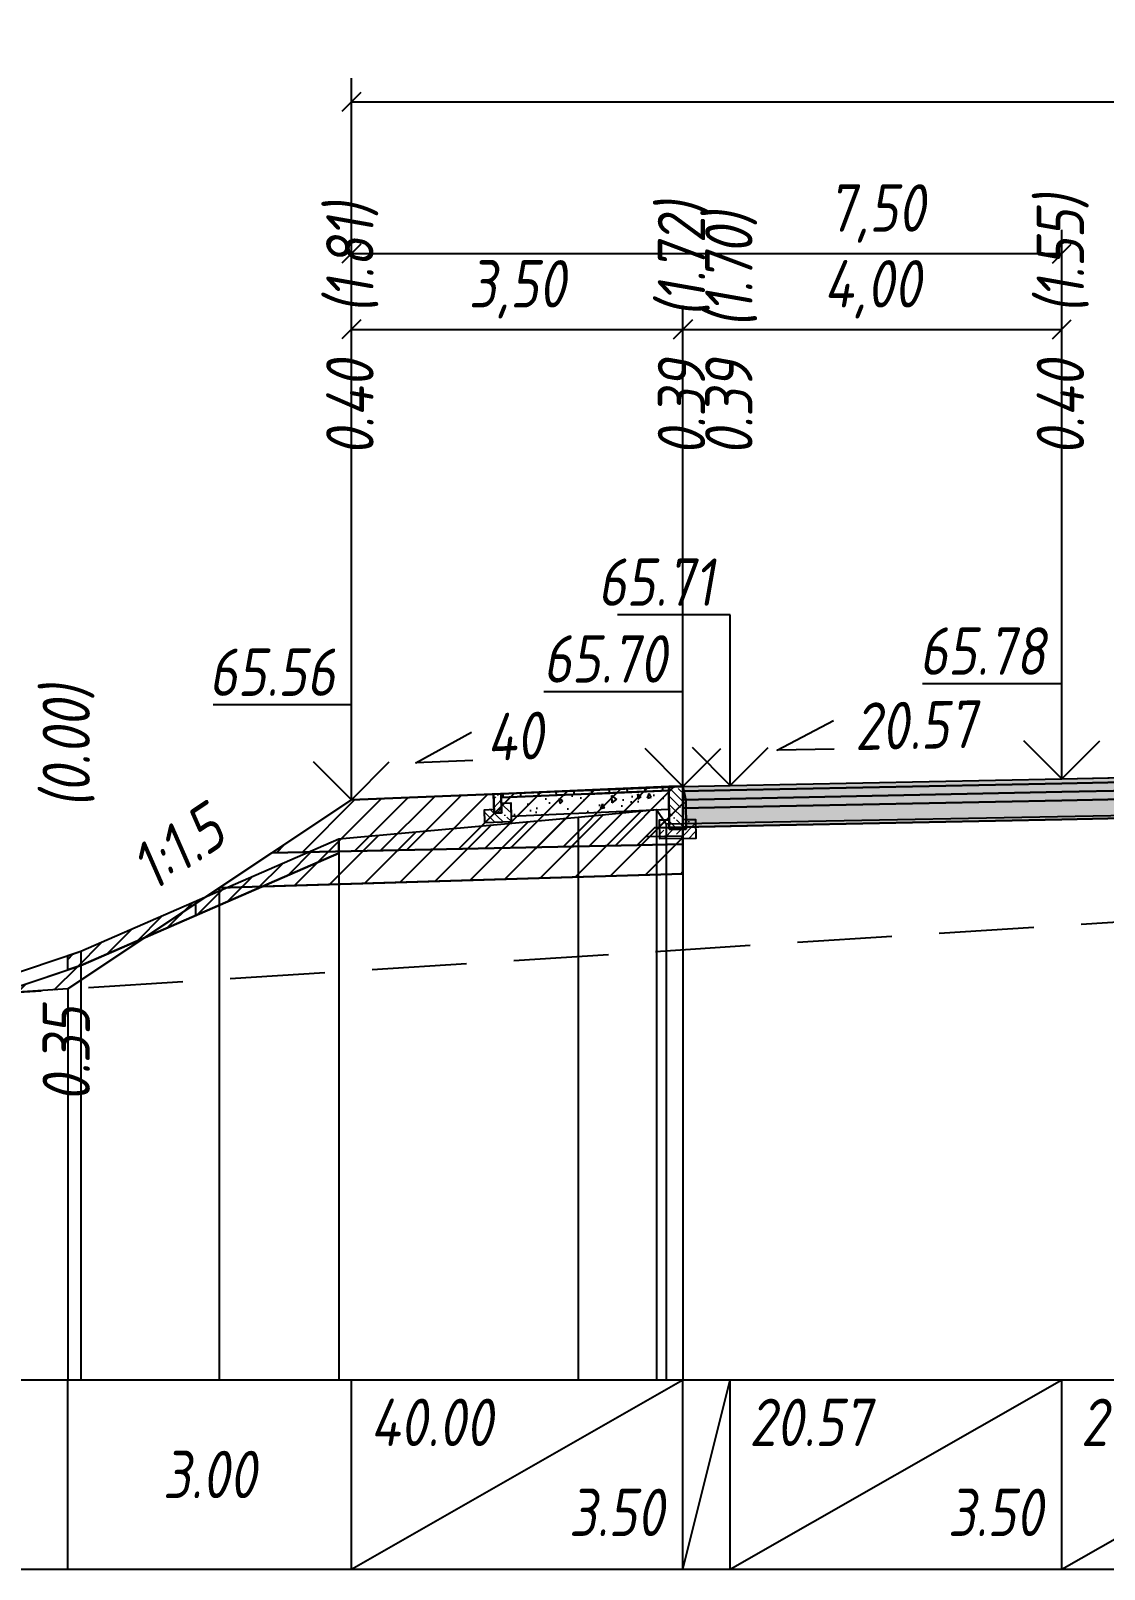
# Model space of a CAD drawing. Extents: x -717 to 1451, y -133302 to 233.
# Drawn here: x -319.5 to -262.8, y -125203.5 to -125122.3 of the extents above; entities that cross this region are included whole.
import ezdxf
from ezdxf.enums import TextEntityAlignment as Align

# ---------------------------------------------------------------- set-up
doc = ezdxf.new("R2010")
doc.units = 0
doc.linetypes.add('штриховая', pattern=[0.75, 0.5, -0.25])
for name, color, linetype in [('Интерполированный поперечник', 2, 'Continuous'), ('КОД_399', 252, 'Continuous'), ('Код_514', 1, 'Continuous'), ('Контур_0', 7, 'Continuous'), ('Контур_2521', 7, 'Continuous'), ('Контур_2564', 7, 'Continuous'), ('Контур_2660', 7, 'Continuous'), ('Контур_2665', 7, 'Continuous'), ('Контур_400', 7, 'Continuous'), ('Контур_508', 7, 'Continuous'), ('Контур_512', 7, 'Continuous'), ('Контур_513', 7, 'Continuous'), ('Контур_818', 7, 'Continuous'), ('Красный поперечник', 1, 'Continuous'), ('Объём_2501', 7, 'Continuous'), ('Объём_2564', 7, 'Continuous'), ('Объём_2650', 7, 'Continuous'), ('Объём_2660', 7, 'Continuous'), ('Объём_2661', 7, 'Continuous'), ('Объём_2665', 7, 'Continuous'), ('Объём_2666', 7, 'Continuous'), ('Объём_2667', 7, 'Continuous'), ('Объём_2668', 7, 'Continuous'), ('Объём_2669', 7, 'Continuous'), ('Объём_2675', 7, 'Continuous'), ('Откосы', 7, 'Continuous'), ('Отметки покрытия', 7, 'Continuous'), ('Рабочие отметки', 7, 'Continuous'), ('Рабочие отметки доп.', 7, 'Continuous'), ('Слои выравнивания', 7, 'Continuous'), ('Таблица', 7, 'Continuous'), ('Уклоны проезжей части', 7, 'Continuous'), ('Черный поперечник', 3, 'Continuous')]:
    doc.layers.add(name, color=color, linetype=linetype)
for name, color, linetype, true_color in [('Контур_2540', 2, 'Continuous', 0xffff00), ('Контур_2560', 2, 'Continuous', 0xffff00), ('Контур_2561', 7, 'Continuous', 0xff8040), ('Контур_2562', 3, 'Continuous', 0x00ff00), ('Контур_2563', 7, 'Continuous', 0xff8000), ('Контур_2570', 7, 'Continuous', 0x80ff00), ('Контур_2725', 7, 'Continuous', 0x323232), ('Контур_2736', 4, 'Continuous', 0x00ffff), ('Контур_2737', 4, 'Continuous', 0x00ffff), ('Контур_2738', 4, 'Continuous', 0x00ffff), ('Контур_2739', 4, 'Continuous', 0x00ffff), ('Контур_2741', 4, 'Continuous', 0x00ffff), ('Контур_2742', 4, 'Continuous', 0x00ffff), ('Контур_2743', 4, 'Continuous', 0x00ffff), ('Контур_2744', 7, 'Continuous', 0xa4ffff), ('Контур_2745', 7, 'Continuous', 0xa4ffff), ('Контур_2747', 4, 'Continuous', 0x00ffff), ('Контур_2748', 4, 'Continuous', 0x00ffff), ('Контур_2749', 4, 'Continuous', 0x00ffff), ('Контур_2750', 4, 'Continuous', 0x00ffff), ('Контур_2751', 4, 'Continuous', 0x00ffff), ('Контур_2752', 4, 'Continuous', 0x00ffff), ('Контур_2760', 7, 'Continuous', 0x323232), ('Контур_2761', 7, 'Continuous', 0x323232), ('Контур_2762', 7, 'Continuous', 0x323232), ('Контур_2763', 7, 'Continuous', 0x323232), ('Контур_402', 7, 'Continuous', 0xff6464), ('Контур_703', 4, 'Continuous', 0x00ffff), ('Контур_705', 4, 'Continuous', 0x00ffff), ('Контур_707', 4, 'Continuous', 0x00ffff), ('Контур_720', 131, 'Continuous', 0xaaffff), ('Объём_2520', 7, 'Continuous', 0x80ffff), ('Объём_2540', 2, 'Continuous', 0xffff00), ('Объём_2560', 2, 'Continuous', 0xffff00), ('Объём_2561', 7, 'Continuous', 0xff8040), ('Объём_2562', 3, 'Continuous', 0x00ff00), ('Объём_2563', 7, 'Continuous', 0xff8000), ('Объём_2570', 7, 'Continuous', 0x80ff00), ('Объём_2600', 7, 'Continuous', 0x808000), ('Объём_2746', 2, 'Continuous', 0xffff00)]:
    doc.layers.add(name, color=color, linetype=linetype, true_color=true_color)
doc.styles.get("Standard").update_dxf_attribs({"font": 'txt', "height": 2.5})
doc.styles.add('М', font='romand.shx', dxfattribs={"width": 0.8, "oblique": 10, "height": 2.5})
doc.dimstyles.new('ISO-25', dxfattribs={"dimtxt": 2.5, "dimasz": 2.5, "dimexe": 1.25, "dimexo": 0.625, "dimtad": 1, "dimtxsty": 'Standard', "dimcen": 2.5, "dimadec": 0, "dimazin": 0, "dimtfac": 1, "dimtmove": 0, "dimatfit": 3, "dimfxl": 1, "dimarcsym": 0})
pattern_1 = [(45, (-422.5457, 22.4927), (-0.898025612, 0.898025612), [])]

# ---------------------------------------------------------------- blocks, each defined once
blk = doc.blocks.new('_Oblique')
at = {"color": 0, "linetype": 'ByBlock', "lineweight": -2}
blk.add_line((-0.5, -0.5), (0.5, 0.5), dxfattribs=at)
blk = doc.blocks.new('*D2641')
at = {"color": 0, "lineweight": -2, "transparency": 16777216}
for p, q in [((-302.57, -125162.345), (-302.57, -125136.837)), ((-285.07, -125161.645), (-285.07, -125136.837)), ((-302.57, -125138.087), (-285.07, -125138.087))]:
    blk.add_line(p, q, dxfattribs=at)
at = {"layer": 'Defpoints', "color": 0, "transparency": 16777216}
for p in [(-285.07, -125138.087), (-285.07, -125162.27), (-302.57, -125162.97)]:
    blk.add_point(p, dxfattribs=at)
at = {"color": 0, "lineweight": -2, "transparency": 16777216, "rotation": 180}
blk.add_blockref('_Oblique', (-302.57, -125138.087), dxfattribs=at)
at = {"color": 0, "lineweight": -2, "transparency": 16777216}
blk.add_blockref('_Oblique', (-285.07, -125138.087), dxfattribs=at)
at = {"color": 0, "transparency": 16777216, "insert": (-293.82, -125135.974), "char_height": 2.5, "width": 9.58333, "attachment_point": 5, "style": 'М'}
blk.add_mtext('3,50', dxfattribs=at)
blk = doc.blocks.new('*D2643')
at = {"color": 0, "lineweight": -2, "transparency": 16777216}
for p, q in [((-285.07, -125161.645), (-285.07, -125136.837)), ((-265.07, -125161.233), (-265.07, -125136.837)), ((-285.07, -125138.087), (-265.07, -125138.087))]:
    blk.add_line(p, q, dxfattribs=at)
at = {"layer": 'Defpoints', "color": 0, "transparency": 16777216}
for p in [(-265.07, -125138.087), (-285.07, -125162.27), (-265.07, -125161.858)]:
    blk.add_point(p, dxfattribs=at)
at = {"color": 0, "lineweight": -2, "transparency": 16777216, "rotation": 180}
blk.add_blockref('_Oblique', (-285.07, -125138.087), dxfattribs=at)
at = {"color": 0, "lineweight": -2, "transparency": 16777216}
blk.add_blockref('_Oblique', (-265.07, -125138.087), dxfattribs=at)
at = {"color": 0, "transparency": 16777216, "insert": (-275.07, -125135.974), "char_height": 2.5, "width": 9.16667, "attachment_point": 5, "style": 'М'}
blk.add_mtext('4,00', dxfattribs=at)
blk = doc.blocks.new('*D2646')
at = {"color": 0, "lineweight": -2, "transparency": 16777216}
for p, q in [((-302.57, -125162.345), (-302.57, -125132.837)), ((-265.07, -125161.233), (-265.07, -125132.837)), ((-302.57, -125134.087), (-265.07, -125134.087))]:
    blk.add_line(p, q, dxfattribs=at)
at = {"layer": 'Defpoints', "color": 0, "transparency": 16777216}
for p in [(-265.07, -125134.087), (-265.07, -125161.858), (-302.57, -125162.97)]:
    blk.add_point(p, dxfattribs=at)
at = {"color": 0, "lineweight": -2, "transparency": 16777216, "rotation": 180}
blk.add_blockref('_Oblique', (-302.57, -125134.087), dxfattribs=at)
at = {"color": 0, "lineweight": -2, "transparency": 16777216}
blk.add_blockref('_Oblique', (-265.07, -125134.087), dxfattribs=at)
at = {"color": 0, "transparency": 16777216, "insert": (-274.849, -125131.974), "char_height": 2.5, "width": 9.58333, "attachment_point": 5, "style": 'М'}
blk.add_mtext('7,50', dxfattribs=at)
blk = doc.blocks.new('*D2647')
at = {"color": 0, "lineweight": -2, "transparency": 16777216}
for p, q in [((-302.57, -125162.345), (-302.57, -125124.837)), ((-162.714, -125161.547), (-162.714, -125124.837)), ((-302.57, -125126.087), (-162.714, -125126.087))]:
    blk.add_line(p, q, dxfattribs=at)
at = {"layer": 'Defpoints', "color": 0, "transparency": 16777216}
for p in [(-162.714, -125126.087), (-162.714, -125162.172), (-302.57, -125162.97)]:
    blk.add_point(p, dxfattribs=at)
at = {"color": 0, "lineweight": -2, "transparency": 16777216, "rotation": 180}
blk.add_blockref('_Oblique', (-302.57, -125126.087), dxfattribs=at)
at = {"color": 0, "lineweight": -2, "transparency": 16777216}
blk.add_blockref('_Oblique', (-162.714, -125126.087), dxfattribs=at)
at = {"color": 0, "transparency": 16777216, "insert": (-232.642, -125123.974), "char_height": 2.5, "width": 12.5, "attachment_point": 5, "style": 'М'}
blk.add_mtext('27,97', dxfattribs=at)
blk = doc.blocks.new('Тротуар1')
at = {"linetype": 'Continuous', "lineweight": 13}
h = blk.add_hatch(dxfattribs=at)
h.set_pattern_fill('ANSI35', scale=5, angle=90)
h.set_pattern_definition([(135, (-1541.6927, -4801.9416), (-0.88388348, -0.88388348), []), (135, (-1541.6927, -4801.0577), (-0.88388348, -0.88388348), [1.5625, -0.3125, 0, -0.3125])])
h.paths.add_polyline_path([(-16.72, -1.24), (-17.72, -1.24), (-17.72, -2.24), (-18.52, -2.24), (-18.52, -1.85), (-19.52, -1.89), (-19.52, -3.24), (-16.72, -3.24)])
h = blk.add_hatch(dxfattribs=at)
h.set_pattern_fill('ANSI35', scale=5)
h.set_pattern_definition([(45, (-1541.6927, -4800.4416), (-0.88388348, 0.88388348), []), (45, (-1540.8088, -4800.4416), (-0.88388348, 0.88388348), [1.5625, -0.3125, 0, -0.3125])])
h.paths.add_polyline_path([(-17.72, -0.24), (-18.52, -0.24), (-18.52, -2.24), (-17.72, -2.24)])
at = {"linetype": 'Continuous'}
h = blk.add_hatch(dxfattribs=at)
h.set_pattern_fill('ANSI31', color=256, scale=15, angle=45, style=0)
h.set_pattern_definition([(90, (-1932.1888, -4954.235), (-1.875, 3e-16), [])])
h.paths.add_polyline_path([(0, 0), (-17.72, -0.24), (-17.71, -0.63), (-11.04, -0.58), (0, -0.4)])
at = {"layer": 'КОД_399'}
h = blk.add_hatch(dxfattribs=at)
h.set_pattern_fill('AR-CONC', scale=0.7, angle=45, style=0)
h.set_pattern_definition([(95, (-1932.189, -4954.235), (3.860864, 3.2396496), [0.525, -5.775]), (40, (-1932.189, -4954.235), (-4.409945, 3.036377), [0.42, -4.62]), (145.45144, (-1931.867, -4953.965), (-0.549081, 6.2760265), [0.4461813, -4.907995]), (91.1842, (-1933.179, -4953.245), (6.101854, 4.4632964), [0.7875, -8.6625]), (141.63564, (-1932.67, -4952.873), (-0.1953, 9.447982), [0.669272, -7.361996]), (36.18416, (-1933.179, -4953.245), (-0.1953, 9.447982), [0.63, -6.93]), (66, (-1932.4363, -4952.9975), (4.947401, 0.9616773), [0.525, -5.775]), (11, (-1932.4363, -4952.9975), (-2.38496, 4.793659), [0.42, -4.62]), (116.45144, (-1932.024, -4952.9174), (2.562441, 5.7553363), [0.4461813, -4.907995]), (82.5, (-1932.1888, -4954.235), (-1.5875523, 1.7079287), [0, -4.564, 0, -4.69, 0, -4.6375]), (52.5, (-1932.1888, -4954.235), (-0.6501106, 3.2543661), [0, -2.674, 0, -4.459, 0, -1.7675]), (12.5, (-1933.2926, -4955.3388), (2.7539272, 2.5306453), [0, -1.75, 0, -5.46, 0, -7.245]), (2.5, (-1933.7876, -4955.8337), (2.3911299, 3.3821186), [0, -2.275, 0, -3.626, 0, -5.145])])
h.paths.add_polyline_path([(0, -0.4), (-17.71, -0.63), (-17.72, -1.24), (-16.71, -1.24), (-16.72, -2.62), (-0.07, -2.41)])
at = {"linetype": 'Continuous'}
blk.add_lwpolyline([(-17.72, -1.24), (-16.72, -1.24), (-16.72, -3.24), (-19.52, -3.24), (-19.52, -1.89), (-18.52, -1.85)], dxfattribs=at)
at = {"color": 7, "lineweight": 30}
for points in [[(-18.52, -0.24), (-18.52, -2.24), (-17.72, -2.24), (-17.72, -0.24), (-18.52, -0.24)], [(-8.6, -0.53), (0, -0.4)]]:
    blk.add_lwpolyline(points, dxfattribs=at)
for points in [[(0, 0), (-17.72, -0.24), (-17.72, -0.63), (0, -0.4)], [(0, -0.4), (-17.71, -0.63), (-17.72, -1.24), (-16.71, -1.24), (-16.72, -2.62), (-0.07, -2.39)]]:
    blk.add_lwpolyline(points, close=True)
blk = doc.blocks.new('БР100.30.18')
at = {"linetype": 'Continuous', "lineweight": 13}
h = blk.add_hatch(dxfattribs=at)
h.set_pattern_fill('ANSI35', scale=5)
h.set_pattern_definition([(45, (-1504.996, -4799.2297), (-0.88388348, 0.88388348), []), (45, (-1504.1121, -4799.2297), (-0.88388348, 0.88388348), [1.5625, -0.3125, 0, -0.3125])])
h.paths.add_polyline_path([(0.3, 3.47), (1.8, 3.47), (1.8, -1.03), (0, -1.03), (0, 1.97)])
h = blk.add_hatch(dxfattribs=at)
h.set_pattern_fill('ANSI35', scale=5, angle=90)
h.set_pattern_definition([(135, (-1504.996, -4800.7297), (-0.88388348, -0.88388348), []), (135, (-1504.996, -4799.8458), (-0.88388348, -0.88388348), [1.5625, -0.3125, 0, -0.3125])])
h.paths.add_polyline_path([(-1, -0.03), (0, -0.03), (0, -1.03), (1.8, -1.03), (1.8, -0.03), (2.8, -0.03), (2.8, -2.03), (-1, -2.03)])
at = {"color": 7, "lineweight": 30}
blk.add_lwpolyline([(1.8, -1.03), (0, -1.03), (0, 1.97), (0.3, 3.47), (1.8, 3.47)], close=True, dxfattribs=at)
at = {"linetype": 'Continuous'}
blk.add_lwpolyline([(0, -0.03), (-1, -0.03), (-1, -2.03), (2.8, -2.03), (2.8, -0.03), (1.8, -0.03)], dxfattribs=at)

msp = doc.modelspace()

# ---------------------------------------------------------------- hatches: boundary and pattern name
at = {"transparency": 33554681}
h = msp.add_hatch(dxfattribs=at)
h.set_pattern_fill('ANGLE', color=256)
h.set_pattern_definition([(0, (-422.546, 22.493), (0, 6.985), [5.08, -1.905]), (90, (-422.546, 22.493), (-6.985, 4e-16), [5.08, -1.905])])
h.paths.add_polyline_path([(-313.492, -125170.189), (-309.543, -125167.556), (-307.289, -125167.488)])
at = {"layer": 'Объём_2563'}
h = msp.add_hatch(dxfattribs=at)
h.set_pattern_fill('ANSI31', color=256, scale=0.3)
h.set_pattern_definition([(45, (-422.5457, 22.4927), (-0.673519209, 0.673519209), [])])
h.paths.add_polyline_path([(-302.57, -125162.907), (-285.07, -125162.207), (-285.07, -125164.357), (-286.57, -125164.388), (-287.488, -125165.307), (-306.764, -125165.704)])
at = {"layer": 'Объём_2570'}
h = msp.add_hatch(dxfattribs=at)
h.set_pattern_fill('ANSI31', color=256, scale=0.2)
h.set_pattern_definition([(45, (-422.5457, 22.49266), (-0.449012806, 0.449012806), [])])
h.paths.add_polyline_path([(-316.858, -125171.655), (-317.546, -125171.885), (-317.546, -125171.135), (-316.858, -125170.905), (-303.232, -125164.972), (-303.232, -125165.722)])
at = {"layer": 'Объём_2600'}
h = msp.add_hatch(dxfattribs=at)
h.set_pattern_fill('ANSI31', color=6, scale=0.4)
h.set_pattern_definition(pattern_1)
h.paths.add_polyline_path([(-285.96, -125164.173), (-285.07, -125164.156), (-285.07, -125166.822), (-307.289, -125167.488), (-303.232, -125165.722), (-303.232, -125164.972), (-290.601, -125163.821), (-286.46, -125163.423)])
h = msp.add_hatch(dxfattribs=at)
h.set_pattern_fill('ANSI31', color=6, scale=0.4)
h.set_pattern_definition(pattern_1)
h.paths.add_polyline_path([(-317.546, -125172.891), (-321.264, -125173.129), (-316.858, -125171.655), (-313.492, -125170.189)])
at = {"layer": 'Слои выравнивания'}
for color, points in [(2, [(-285.07, -125162.207), (-282.57, -125162.156), (-265.07, -125161.796), (-257.79, -125161.646), (-250.225, -125161.49), (-247.57, -125161.436), (-239.964, -125161.285), (-226.82, -125161.024), (-226.82, -125161.274), (-239.964, -125161.535), (-247.57, -125161.686), (-250.225, -125161.74), (-257.79, -125161.896), (-265.07, -125162.046), (-282.57, -125162.406), (-285.07, -125162.457)]), (3, [(-285.07, -125162.457), (-282.57, -125162.406), (-265.07, -125162.046), (-257.79, -125161.896), (-250.225, -125161.74), (-247.57, -125161.686), (-239.964, -125161.535), (-226.82, -125161.274), (-226.82, -125161.724), (-239.964, -125161.985), (-247.57, -125162.136), (-250.225, -125162.19), (-257.79, -125162.346), (-265.07, -125162.496), (-282.57, -125162.856), (-285.07, -125162.907)]), (4, [(-285.07, -125162.907), (-282.57, -125162.856), (-265.07, -125162.496), (-257.79, -125162.346), (-250.225, -125162.19), (-247.57, -125162.136), (-239.964, -125161.985), (-226.82, -125161.724), (-226.82, -125162.174), (-239.964, -125162.435), (-247.57, -125162.586), (-250.225, -125162.64), (-257.79, -125162.796), (-265.07, -125162.946), (-282.57, -125163.306), (-285.07, -125163.357)]), (5, [(-285.07, -125163.357), (-282.57, -125163.306), (-265.07, -125162.946), (-257.79, -125162.796), (-250.225, -125162.64), (-247.57, -125162.586), (-239.964, -125162.435), (-226.82, -125162.174), (-226.82, -125163.174), (-239.964, -125163.435), (-247.57, -125163.586), (-250.225, -125163.64), (-257.79, -125163.796), (-265.07, -125163.946), (-282.57, -125164.306), (-285.07, -125164.357)])]:
    msp.add_hatch(color=color, dxfattribs=at).paths.add_polyline_path(points)

# ---------------------------------------------------------------- linework, layer by layer
at = {"layer": 'Интерполированный поперечник', "linetype": 'штриховая', "ltscale": 10, "flags": 128}
msp.add_lwpolyline([(-323.934, -125173.3), (-180.323, -125164.11)], dxfattribs=at)
at = {"layer": 'Код_514'}
for p, q in [((-317.546, -125203.507), (-317.546, -125193.507)), ((-302.57, -125203.507), (-302.57, -125193.507)), ((-302.57, -125203.507), (-285.07, -125193.507)), ((-285.07, -125203.507), (-285.07, -125193.507)), ((-285.07, -125203.507), (-282.57, -125193.507)), ((-282.57, -125203.507), (-282.57, -125193.507)), ((-282.57, -125203.507), (-265.07, -125193.507)), ((-265.07, -125203.507), (-265.07, -125193.507)), ((-265.07, -125203.507), (-247.57, -125193.507))]:
    msp.add_line(p, q, dxfattribs=at)
at = {"layer": 'Контур_0', "flags": 128}
for points in [[(-302.57, -125162.907), (-317.546, -125172.891), (-317.546, -125172.891), (-317.546, -125172.891), (-317.546, -125172.891), (-317.546, -125172.891), (-317.546, -125172.891), (-317.546, -125172.891), (-317.546, -125172.891), (-317.546, -125172.891), (-317.546, -125172.891), (-317.546, -125172.891), (-317.546, -125172.891), (-317.546, -125172.891), (-317.546, -125172.891), (-317.546, -125172.891)], [(-302.57, -125162.907), (-317.546, -125172.891), (-317.546, -125172.891), (-317.546, -125172.891), (-317.546, -125172.891), (-317.546, -125172.891), (-317.546, -125172.891), (-317.546, -125172.891), (-317.546, -125172.891), (-317.546, -125172.891), (-317.546, -125172.891), (-317.546, -125172.891), (-317.546, -125172.891), (-317.546, -125172.891), (-317.546, -125172.891), (-317.546, -125172.891), (-317.546, -125172.891), (-317.546, -125172.891), (-317.546, -125172.891), (-317.546, -125172.891), (-317.546, -125172.891), (-317.546, -125172.891), (-317.546, -125172.891), (-317.546, -125172.891), (-317.546, -125172.891), (-317.546, -125172.891), (-317.546, -125172.891), (-317.546, -125172.891), (-317.546, -125172.891), (-317.546, -125172.891)], [(-306.764, -125165.704), (-287.488, -125165.307), (-286.57, -125164.388), (-285.07, -125164.357)], [(-286.57, -125164.388), (-285.07, -125164.357), (-285.07, -125165.257), (-287.488, -125165.307), (-286.57, -125164.388), (-286.57, -125164.388)]]:
    msp.add_lwpolyline(points, dxfattribs=at)
at = {"layer": 'Контур_2521', "color": 250, "flags": 128}
msp.add_lwpolyline([(-287.029, -125164.848), (-285.07, -125164.807)], dxfattribs=at)
at = {"layer": 'Контур_2540', "flags": 128}
msp.add_lwpolyline([(-287.488, -125165.307), (-285.07, -125165.257), (-285.07, -125166.822), (-309.543, -125167.556), (-306.764, -125165.704), (-287.488, -125165.307), (-287.488, -125165.307)], dxfattribs=at)
at = {"layer": 'Контур_2560', "flags": 128}
msp.add_lwpolyline([(-302.57, -125162.907), (-302.57, -125162.907), (-302.57, -125162.907), (-285.07, -125162.207)], dxfattribs=at)
at = {"layer": 'Контур_2561', "flags": 128}
msp.add_lwpolyline([(-285.07, -125162.207), (-285.07, -125162.207), (-302.57, -125162.907), (-302.57, -125162.907), (-285.07, -125162.207)], dxfattribs=at)
at = {"layer": 'Контур_2562', "flags": 128}
msp.add_lwpolyline([(-302.57, -125162.907), (-302.57, -125162.907), (-302.57, -125162.907), (-302.57, -125162.907), (-302.57, -125162.907)], dxfattribs=at)
at = {"layer": 'Контур_2563', "flags": 128}
msp.add_lwpolyline([(-302.57, -125162.907), (-285.07, -125162.207), (-285.07, -125164.357), (-286.57, -125164.388), (-287.488, -125165.307), (-306.764, -125165.704), (-302.57, -125162.907), (-302.57, -125162.907)], dxfattribs=at)
at = {"layer": 'Контур_2564', "flags": 128}
msp.add_lwpolyline([(-302.57, -125162.907), (-285.07, -125162.207)], dxfattribs=at)
at = {"layer": 'Контур_2570', "flags": 128}
msp.add_lwpolyline([(-342.546, -125174.257), (-323.963, -125174.033), (-323.963, -125174.033), (-316.858, -125171.655), (-303.232, -125165.722), (-303.232, -125164.972), (-290.601, -125163.821), (-286.46, -125163.423), (-285.96, -125164.173), (-257.79, -125163.657), (-250.225, -125163.495), (-239.964, -125163.345), (-226.82, -125163.067), (-200.683, -125162.516), (-198.104, -125162.331), (-189.173, -125161.251), (-189.173, -125162.001), (-182.447, -125163.849), (-180.266, -125164.866), (-180.266, -125164.866), (-179.202, -125166.366), (-177.046, -125165.08), (-169.51, -125165.446), (-126.233, -125163.815)], dxfattribs=at)
at = {"layer": 'Контур_2660', "flags": 128}
msp.add_lwpolyline([(-309.543, -125167.556), (-285.07, -125166.822)], dxfattribs=at)
at = {"layer": 'Контур_2665', "flags": 128}
msp.add_lwpolyline([(-302.57, -125162.907), (-302.57, -125162.907)], dxfattribs=at)
at = {"layer": 'Контур_2725', "flags": 128}
msp.add_lwpolyline([(-285.07, -125164.357), (-282.57, -125164.306), (-265.07, -125163.946), (-257.79, -125163.796), (-250.225, -125163.64), (-247.57, -125163.586), (-239.964, -125163.435), (-226.82, -125163.174), (-206.07, -125163.517), (-203.115, -125163.567), (-200.683, -125163.609)], dxfattribs=at)
at = {"layer": 'Контур_2736', "flags": 128}
msp.add_lwpolyline([(-302.57, -125162.907), (-317.546, -125172.891)], dxfattribs=at)
at = {"layer": 'Контур_2737', "flags": 128}
msp.add_lwpolyline([(-317.546, -125172.891), (-317.546, -125172.891)], dxfattribs=at)
at = {"layer": 'Контур_2738', "flags": 128}
msp.add_lwpolyline([(-317.546, -125172.891), (-317.546, -125172.891)], dxfattribs=at)
at = {"layer": 'Контур_2739', "flags": 128}
msp.add_lwpolyline([(-317.546, -125172.891), (-317.546, -125172.891)], dxfattribs=at)
at = {"layer": 'Контур_2741', "flags": 128}
msp.add_lwpolyline([(-317.546, -125172.891), (-317.546, -125172.891)], dxfattribs=at)
at = {"layer": 'Контур_2742', "flags": 128}
msp.add_lwpolyline([(-317.546, -125172.891), (-317.546, -125172.891)], dxfattribs=at)
at = {"layer": 'Контур_2743', "flags": 128}
msp.add_lwpolyline([(-317.546, -125172.891), (-317.546, -125172.891)], dxfattribs=at)
at = {"layer": 'Контур_2744', "flags": 128}
msp.add_lwpolyline([(-317.546, -125172.891), (-317.546, -125172.891)], dxfattribs=at)
msp.add_lwpolyline([(-317.546, -125172.891), (-317.546, -125172.891)], dxfattribs=at)
msp.add_lwpolyline([(-317.546, -125172.891), (-317.546, -125172.891)], dxfattribs=at)
msp.add_lwpolyline([(-317.546, -125172.891), (-317.546, -125172.891)], dxfattribs=at)
msp.add_lwpolyline([(-317.546, -125172.891), (-317.546, -125172.891)], dxfattribs=at)
msp.add_lwpolyline([(-317.546, -125172.891), (-317.546, -125172.891)], dxfattribs=at)
at = {"layer": 'Контур_2745', "flags": 128}
msp.add_lwpolyline([(-317.546, -125172.891), (-317.546, -125172.891)], dxfattribs=at)
msp.add_lwpolyline([(-317.546, -125172.891), (-317.546, -125172.891)], dxfattribs=at)
msp.add_lwpolyline([(-317.546, -125172.891), (-317.546, -125172.891)], dxfattribs=at)
msp.add_lwpolyline([(-317.546, -125172.891), (-317.546, -125172.891)], dxfattribs=at)
msp.add_lwpolyline([(-317.546, -125172.891), (-317.546, -125172.891)], dxfattribs=at)
msp.add_lwpolyline([(-317.546, -125172.891), (-317.546, -125172.891)], dxfattribs=at)
at = {"layer": 'Контур_2747', "flags": 128}
msp.add_lwpolyline([(-317.546, -125172.891), (-317.546, -125172.891)], dxfattribs=at)
at = {"layer": 'Контур_2748', "flags": 128}
msp.add_lwpolyline([(-317.546, -125172.891), (-317.546, -125172.891)], dxfattribs=at)
at = {"layer": 'Контур_2749', "flags": 128}
msp.add_lwpolyline([(-317.546, -125172.891), (-317.546, -125172.891)], dxfattribs=at)
at = {"layer": 'Контур_2750', "flags": 128}
msp.add_lwpolyline([(-317.546, -125172.891), (-317.546, -125172.891)], dxfattribs=at)
at = {"layer": 'Контур_2751', "flags": 128}
msp.add_lwpolyline([(-317.546, -125172.891), (-317.546, -125172.891)], dxfattribs=at)
at = {"layer": 'Контур_2752', "flags": 128}
msp.add_lwpolyline([(-317.546, -125172.891), (-317.546, -125172.891)], dxfattribs=at)
at = {"layer": 'Контур_2760', "flags": 128}
msp.add_lwpolyline([(-285.07, -125162.207), (-282.57, -125162.156), (-265.07, -125161.796), (-257.79, -125161.646), (-250.225, -125161.49), (-247.57, -125161.436), (-239.964, -125161.285), (-226.82, -125161.024), (-206.07, -125161.367), (-203.115, -125161.417), (-200.683, -125161.459)], dxfattribs=at)
at = {"layer": 'Контур_2761', "flags": 128}
msp.add_lwpolyline([(-285.07, -125162.457), (-282.57, -125162.406), (-265.07, -125162.046), (-257.79, -125161.896), (-250.225, -125161.74), (-247.57, -125161.686), (-239.964, -125161.535), (-226.82, -125161.274), (-206.07, -125161.617), (-203.115, -125161.667), (-200.683, -125161.709)], dxfattribs=at)
at = {"layer": 'Контур_2762', "flags": 128}
msp.add_lwpolyline([(-285.07, -125162.907), (-282.57, -125162.856), (-265.07, -125162.496), (-257.79, -125162.346), (-250.225, -125162.19), (-247.57, -125162.136), (-239.964, -125161.985), (-226.82, -125161.724), (-206.07, -125162.067), (-203.115, -125162.117), (-200.683, -125162.159)], dxfattribs=at)
at = {"layer": 'Контур_2763', "flags": 128}
msp.add_lwpolyline([(-285.07, -125163.357), (-282.57, -125163.306), (-265.07, -125162.946), (-257.79, -125162.796), (-250.225, -125162.64), (-247.57, -125162.586), (-239.964, -125162.435), (-226.82, -125162.174), (-206.07, -125162.517), (-203.115, -125162.567), (-200.683, -125162.609)], dxfattribs=at)
at = {"layer": 'Контур_400', "flags": 128}
msp.add_lwpolyline([(-285.07, -125162.207), (-282.57, -125162.156), (-282.57, -125162.156), (-265.07, -125161.796), (-265.07, -125161.796), (-265.07, -125161.796), (-265.07, -125161.796), (-247.57, -125161.436), (-226.82, -125161.024)], dxfattribs=at)
at = {"layer": 'Контур_402', "flags": 128}
msp.add_lwpolyline([(-309.543, -125167.556), (-285.07, -125166.822), (-285.07, -125164.357), (-247.57, -125163.586), (-226.82, -125163.174), (-206.07, -125163.517), (-200.683, -125163.609), (-200.683, -125165.858), (-155.036, -125167.228)], dxfattribs=at)
at = {"layer": 'Контур_508', "flags": 128}
msp.add_lwpolyline([(-317.546, -125172.891), (-309.543, -125167.556), (-285.07, -125166.822), (-285.07, -125164.357), (-247.57, -125163.586), (-226.82, -125163.174), (-206.07, -125163.517), (-200.683, -125163.609), (-200.683, -125165.858), (-155.036, -125167.228), (-155.036, -125166.218), (-154.55, -125166.218), (-151.233, -125164.007)], dxfattribs=at)
at = {"layer": 'Контур_512', "flags": 128}
msp.add_lwpolyline([(-317.546, -125172.891), (-309.543, -125167.556), (-285.07, -125166.822)], dxfattribs=at)
at = {"layer": 'Контур_513', "flags": 128}
msp.add_lwpolyline([(-317.546, -125172.891), (-309.543, -125167.556), (-285.07, -125166.822), (-285.07, -125164.357), (-247.57, -125163.586), (-226.82, -125163.174), (-206.07, -125163.517), (-200.683, -125163.609), (-200.683, -125165.858), (-155.036, -125167.228), (-155.036, -125166.218), (-154.55, -125166.218), (-151.233, -125164.007)], dxfattribs=at)
at = {"layer": 'Контур_703', "flags": 128}
for points in [[(-302.57, -125162.907), (-317.546, -125172.891)], [(-317.546, -125172.891), (-317.546, -125172.891)]]:
    msp.add_lwpolyline(points, dxfattribs=at)
at = {"layer": 'Контур_705', "flags": 128}
msp.add_lwpolyline([(-317.546, -125172.891), (-317.546, -125172.891)], dxfattribs=at)
at = {"layer": 'Контур_707', "flags": 128}
msp.add_lwpolyline([(-317.546, -125172.891), (-317.546, -125172.891)], dxfattribs=at)
at = {"layer": 'Контур_720', "flags": 128}
msp.add_lwpolyline([(-317.546, -125172.891), (-317.546, -125172.891)], dxfattribs=at)
at = {"layer": 'Контур_818', "flags": 128}
msp.add_lwpolyline([(-317.546, -125171.885), (-316.858, -125171.655), (-303.232, -125165.722), (-303.232, -125164.972), (-290.601, -125163.821), (-286.46, -125163.423), (-285.96, -125164.173), (-257.79, -125163.657), (-250.225, -125163.495), (-239.964, -125163.345), (-226.82, -125163.067), (-200.683, -125162.516), (-198.104, -125162.331), (-189.173, -125161.251), (-189.173, -125162.001), (-182.447, -125163.849), (-180.266, -125164.866), (-180.266, -125164.866), (-179.202, -125166.366), (-177.046, -125165.08), (-169.51, -125165.446), (-151.233, -125164.757)], dxfattribs=at)
at = {"layer": 'Красный поперечник'}
for p, q in [((-282.57, -125162.156), (-265.07, -125161.796)), ((-265.07, -125161.796), (-247.57, -125161.436)), ((-302.57, -125162.907), (-285.07, -125162.207)), ((-285.07, -125162.207), (-282.57, -125162.156)), ((-317.546, -125172.891), (-302.57, -125162.907)), ((-285.07, -125166.822), (-285.07, -125193.507)), ((-309.543, -125167.556), (-309.543, -125193.507)), ((-317.546, -125172.891), (-317.546, -125193.507))]:
    msp.add_line(p, q, dxfattribs=at)
at = {"layer": 'Объём_2501', "flags": 128}
for points in [[(-285.07, -125162.207), (-282.57, -125162.156), (-282.57, -125162.156), (-265.07, -125161.796), (-265.07, -125161.796), (-265.07, -125161.796), (-265.07, -125161.796), (-247.57, -125161.436), (-226.82, -125161.024)], [(-285.07, -125162.207), (-282.57, -125162.156), (-282.57, -125162.156), (-265.07, -125161.796)]]:
    msp.add_lwpolyline(points, dxfattribs=at)
at = {"layer": 'Объём_2520', "color": 250, "flags": 128}
msp.add_lwpolyline([(-286.57, -125164.388), (-285.07, -125164.357), (-285.07, -125165.257), (-287.488, -125165.307), (-286.57, -125164.388), (-286.57, -125164.388)], dxfattribs=at)
msp.add_lwpolyline([(-286.57, -125164.388), (-285.07, -125164.357), (-285.07, -125165.257), (-287.488, -125165.307), (-286.57, -125164.388), (-286.57, -125164.388)], dxfattribs=at)
at = {"layer": 'Объём_2540', "flags": 128}
msp.add_lwpolyline([(-287.488, -125165.307), (-285.07, -125165.257), (-285.07, -125166.822), (-309.543, -125167.556), (-306.764, -125165.704), (-287.488, -125165.307), (-287.488, -125165.307)], dxfattribs=at)
msp.add_lwpolyline([(-287.488, -125165.307), (-285.07, -125165.257), (-285.07, -125166.822), (-309.543, -125167.556), (-306.764, -125165.704), (-287.488, -125165.307), (-287.488, -125165.307)], dxfattribs=at)
at = {"layer": 'Объём_2560', "flags": 128}
msp.add_lwpolyline([(-302.57, -125162.907), (-302.57, -125162.907), (-302.57, -125162.907), (-285.07, -125162.207)], dxfattribs=at)
msp.add_lwpolyline([(-302.57, -125162.907), (-302.57, -125162.907), (-302.57, -125162.907), (-285.07, -125162.207)], dxfattribs=at)
at = {"layer": 'Объём_2561', "flags": 128}
msp.add_lwpolyline([(-285.07, -125162.207), (-285.07, -125162.207), (-302.57, -125162.907), (-302.57, -125162.907), (-285.07, -125162.207)], dxfattribs=at)
msp.add_lwpolyline([(-285.07, -125162.207), (-285.07, -125162.207), (-302.57, -125162.907), (-302.57, -125162.907), (-285.07, -125162.207)], dxfattribs=at)
at = {"layer": 'Объём_2562', "flags": 128}
msp.add_lwpolyline([(-302.57, -125162.907), (-302.57, -125162.907), (-302.57, -125162.907), (-302.57, -125162.907), (-302.57, -125162.907)], dxfattribs=at)
msp.add_lwpolyline([(-302.57, -125162.907), (-302.57, -125162.907), (-302.57, -125162.907), (-302.57, -125162.907), (-302.57, -125162.907)], dxfattribs=at)
at = {"layer": 'Объём_2563', "color": 250, "flags": 128}
msp.add_lwpolyline([(-302.57, -125162.907), (-285.07, -125162.207), (-285.07, -125164.357), (-286.57, -125164.388), (-287.488, -125165.307), (-306.764, -125165.704), (-302.57, -125162.907), (-302.57, -125162.907)], dxfattribs=at)
msp.add_lwpolyline([(-302.57, -125162.907), (-285.07, -125162.207), (-285.07, -125164.357), (-286.57, -125164.388), (-287.488, -125165.307), (-306.764, -125165.704), (-302.57, -125162.907), (-302.57, -125162.907)], dxfattribs=at)
at = {"layer": 'Объём_2564', "flags": 128}
msp.add_lwpolyline([(-302.57, -125162.907), (-285.07, -125162.207)], dxfattribs=at)
msp.add_lwpolyline([(-302.57, -125162.907), (-285.07, -125162.207)], dxfattribs=at)
at = {"layer": 'Объём_2570', "flags": 128}
msp.add_lwpolyline([(-316.858, -125171.655), (-317.546, -125171.885), (-317.546, -125171.135), (-316.858, -125170.905), (-303.232, -125164.972), (-303.232, -125165.722), (-316.858, -125171.655), (-316.858, -125171.655)], dxfattribs=at)
msp.add_lwpolyline([(-316.858, -125171.655), (-317.546, -125171.885), (-317.546, -125171.135), (-316.858, -125170.905), (-303.232, -125164.972), (-303.232, -125165.722), (-316.858, -125171.655), (-316.858, -125171.655)], dxfattribs=at)
at = {"layer": 'Объём_2600', "color": 5, "flags": 128}
msp.add_lwpolyline([(-313.492, -125170.189), (-309.543, -125167.556), (-307.289, -125167.488), (-313.492, -125170.189), (-313.492, -125170.189)], dxfattribs=at)
msp.add_lwpolyline([(-313.492, -125170.189), (-309.543, -125167.556), (-307.289, -125167.488), (-313.492, -125170.189), (-313.492, -125170.189)], dxfattribs=at)
at = {"layer": 'Объём_2650', "color": 6, "flags": 128}
for points in [[(-285.96, -125164.173), (-285.07, -125164.156), (-285.07, -125166.822), (-307.289, -125167.488), (-303.232, -125165.722), (-303.232, -125164.972), (-290.601, -125163.821), (-286.46, -125163.423), (-285.96, -125164.173), (-285.96, -125164.173)], [(-285.96, -125164.173), (-285.07, -125164.156), (-285.07, -125166.822), (-307.289, -125167.488), (-303.232, -125165.722), (-303.232, -125164.972), (-290.601, -125163.821), (-286.46, -125163.423), (-285.96, -125164.173), (-285.96, -125164.173)], [(-317.546, -125172.891), (-321.264, -125173.129), (-316.858, -125171.655), (-313.492, -125170.189), (-317.546, -125172.891), (-317.546, -125172.891)], [(-317.546, -125172.891), (-321.264, -125173.129), (-316.858, -125171.655), (-313.492, -125170.189), (-317.546, -125172.891), (-317.546, -125172.891)]]:
    msp.add_lwpolyline(points, dxfattribs=at)
at = {"layer": 'Объём_2660', "flags": 128}
msp.add_lwpolyline([(-309.543, -125167.556), (-285.07, -125166.822)], dxfattribs=at)
msp.add_lwpolyline([(-309.543, -125167.556), (-285.07, -125166.822)], dxfattribs=at)
at = {"layer": 'Объём_2661', "flags": 128}
msp.add_lwpolyline([(-302.57, -125162.907), (-317.546, -125172.891)], dxfattribs=at)
msp.add_lwpolyline([(-302.57, -125162.907), (-317.546, -125172.891)], dxfattribs=at)
at = {"layer": 'Объём_2665', "flags": 128}
msp.add_lwpolyline([(-302.57, -125162.907), (-302.57, -125162.907)], dxfattribs=at)
msp.add_lwpolyline([(-302.57, -125162.907), (-302.57, -125162.907)], dxfattribs=at)
at = {"layer": 'Объём_2666', "flags": 128}
msp.add_lwpolyline([(-302.57, -125162.907), (-317.546, -125172.891)], dxfattribs=at)
msp.add_lwpolyline([(-302.57, -125162.907), (-317.546, -125172.891)], dxfattribs=at)
at = {"layer": 'Объём_2667', "flags": 128}
msp.add_lwpolyline([(-317.546, -125172.891), (-317.546, -125172.891)], dxfattribs=at)
msp.add_lwpolyline([(-317.546, -125172.891), (-317.546, -125172.891)], dxfattribs=at)
msp.add_lwpolyline([(-317.546, -125172.891), (-317.546, -125172.891)], dxfattribs=at)
msp.add_lwpolyline([(-317.546, -125172.891), (-317.546, -125172.891)], dxfattribs=at)
at = {"layer": 'Объём_2668', "flags": 128}
msp.add_lwpolyline([(-317.546, -125172.891), (-317.546, -125172.891)], dxfattribs=at)
msp.add_lwpolyline([(-317.546, -125172.891), (-317.546, -125172.891)], dxfattribs=at)
msp.add_lwpolyline([(-317.546, -125172.891), (-317.546, -125172.891)], dxfattribs=at)
msp.add_lwpolyline([(-317.546, -125172.891), (-317.546, -125172.891)], dxfattribs=at)
at = {"layer": 'Объём_2669', "flags": 128}
msp.add_lwpolyline([(-317.546, -125172.891), (-317.546, -125172.891)], dxfattribs=at)
msp.add_lwpolyline([(-317.546, -125172.891), (-317.546, -125172.891)], dxfattribs=at)
msp.add_lwpolyline([(-317.546, -125172.891), (-317.546, -125172.891)], dxfattribs=at)
msp.add_lwpolyline([(-317.546, -125172.891), (-317.546, -125172.891)], dxfattribs=at)
at = {"layer": 'Объём_2675', "flags": 128}
msp.add_lwpolyline([(-317.546, -125172.891), (-317.546, -125172.891)], dxfattribs=at)
msp.add_lwpolyline([(-317.546, -125172.891), (-317.546, -125172.891)], dxfattribs=at)
msp.add_lwpolyline([(-317.546, -125172.891), (-317.546, -125172.891)], dxfattribs=at)
msp.add_lwpolyline([(-317.546, -125172.891), (-317.546, -125172.891)], dxfattribs=at)
msp.add_lwpolyline([(-317.546, -125172.891), (-317.546, -125172.891)], dxfattribs=at)
msp.add_lwpolyline([(-317.546, -125172.891), (-317.546, -125172.891)], dxfattribs=at)
msp.add_lwpolyline([(-317.546, -125172.891), (-317.546, -125172.891)], dxfattribs=at)
msp.add_lwpolyline([(-317.546, -125172.891), (-317.546, -125172.891)], dxfattribs=at)
msp.add_lwpolyline([(-317.546, -125172.891), (-317.546, -125172.891)], dxfattribs=at)
msp.add_lwpolyline([(-317.546, -125172.891), (-317.546, -125172.891)], dxfattribs=at)
msp.add_lwpolyline([(-317.546, -125172.891), (-317.546, -125172.891)], dxfattribs=at)
msp.add_lwpolyline([(-317.546, -125172.891), (-317.546, -125172.891)], dxfattribs=at)
msp.add_lwpolyline([(-317.546, -125172.891), (-317.546, -125172.891)], dxfattribs=at)
msp.add_lwpolyline([(-317.546, -125172.891), (-317.546, -125172.891)], dxfattribs=at)
msp.add_lwpolyline([(-317.546, -125172.891), (-317.546, -125172.891)], dxfattribs=at)
msp.add_lwpolyline([(-317.546, -125172.891), (-317.546, -125172.891)], dxfattribs=at)
msp.add_lwpolyline([(-317.546, -125172.891), (-317.546, -125172.891)], dxfattribs=at)
msp.add_lwpolyline([(-317.546, -125172.891), (-317.546, -125172.891)], dxfattribs=at)
msp.add_lwpolyline([(-317.546, -125172.891), (-317.546, -125172.891)], dxfattribs=at)
msp.add_lwpolyline([(-317.546, -125172.891), (-317.546, -125172.891)], dxfattribs=at)
msp.add_lwpolyline([(-317.546, -125172.891), (-317.546, -125172.891)], dxfattribs=at)
msp.add_lwpolyline([(-317.546, -125172.891), (-317.546, -125172.891)], dxfattribs=at)
msp.add_lwpolyline([(-317.546, -125172.891), (-317.546, -125172.891)], dxfattribs=at)
msp.add_lwpolyline([(-317.546, -125172.891), (-317.546, -125172.891)], dxfattribs=at)
at = {"layer": 'Объём_2746', "flags": 128}
msp.add_lwpolyline([(-290.601, -125163.821), (-286.46, -125163.423), (-285.96, -125164.173), (-285.96, -125166.848), (-307.289, -125167.488), (-303.232, -125165.722), (-303.232, -125164.972), (-290.601, -125163.821), (-290.601, -125163.821)], dxfattribs=at)
msp.add_lwpolyline([(-290.601, -125163.821), (-286.46, -125163.423), (-285.96, -125164.173), (-285.96, -125166.848), (-307.289, -125167.488), (-303.232, -125165.722), (-303.232, -125164.972), (-290.601, -125163.821), (-290.601, -125163.821)], dxfattribs=at)
at = {"layer": 'Откосы', "color": 1, "flags": 128}
for points in [[(-296.164, -125160.842), (-299.162, -125160.962), (-296.224, -125159.343)], [(-277.096, -125160.232), (-280.095, -125160.294), (-277.127, -125158.732)]]:
    msp.add_lwpolyline(points, dxfattribs=at)
at = {"layer": 'Отметки покрытия', "color": 1}
for p, q in [((-282.57, -125153.156), (-288.52, -125153.156)), ((-282.57, -125162.156), (-282.57, -125153.156)), ((-265.07, -125156.796), (-272.42, -125156.796)), ((-265.07, -125161.796), (-265.07, -125156.796)), ((-285.07, -125157.207), (-292.42, -125157.207)), ((-285.07, -125162.207), (-285.07, -125157.207)), ((-302.57, -125157.907), (-309.87, -125157.907)), ((-302.57, -125162.907), (-302.57, -125157.907)), ((-282.57, -125162.156), (-284.57, -125160.156)), ((-282.57, -125162.156), (-280.57, -125160.156)), ((-265.07, -125161.796), (-267.07, -125159.796)), ((-265.07, -125161.796), (-263.07, -125159.796)), ((-302.57, -125162.907), (-304.57, -125160.907)), ((-302.57, -125162.907), (-300.57, -125160.907)), ((-285.07, -125162.207), (-287.07, -125160.207)), ((-285.07, -125162.207), (-283.07, -125160.207))]:
    msp.add_line(p, q, dxfattribs=at)
at = {"layer": 'Слои выравнивания'}
msp.add_line((-285.07, -125162.207), (-285.07, -125193.507), dxfattribs=at)
at = {"layer": 'Слои выравнивания', "color": 2, "flags": 128}
msp.add_lwpolyline([(-285.07, -125162.207), (-282.57, -125162.156), (-265.07, -125161.796), (-257.79, -125161.646), (-250.225, -125161.49), (-247.57, -125161.436), (-239.964, -125161.285), (-226.82, -125161.024), (-226.82, -125161.274), (-239.964, -125161.535), (-247.57, -125161.686), (-250.225, -125161.74), (-257.79, -125161.896), (-265.07, -125162.046), (-282.57, -125162.406), (-285.07, -125162.457)], close=True, dxfattribs=at)
at = {"layer": 'Слои выравнивания', "color": 3, "flags": 128}
msp.add_lwpolyline([(-285.07, -125162.457), (-282.57, -125162.406), (-265.07, -125162.046), (-257.79, -125161.896), (-250.225, -125161.74), (-247.57, -125161.686), (-239.964, -125161.535), (-226.82, -125161.274), (-226.82, -125161.724), (-239.964, -125161.985), (-247.57, -125162.136), (-250.225, -125162.19), (-257.79, -125162.346), (-265.07, -125162.496), (-282.57, -125162.856), (-285.07, -125162.907)], close=True, dxfattribs=at)
at = {"layer": 'Слои выравнивания', "color": 4, "flags": 128}
msp.add_lwpolyline([(-285.07, -125162.907), (-282.57, -125162.856), (-265.07, -125162.496), (-257.79, -125162.346), (-250.225, -125162.19), (-247.57, -125162.136), (-239.964, -125161.985), (-226.82, -125161.724), (-226.82, -125162.174), (-239.964, -125162.435), (-247.57, -125162.586), (-250.225, -125162.64), (-257.79, -125162.796), (-265.07, -125162.946), (-282.57, -125163.306), (-285.07, -125163.357)], close=True, dxfattribs=at)
at = {"layer": 'Слои выравнивания', "color": 5, "flags": 128}
msp.add_lwpolyline([(-285.07, -125163.357), (-282.57, -125163.306), (-265.07, -125162.946), (-257.79, -125162.796), (-250.225, -125162.64), (-247.57, -125162.586), (-239.964, -125162.435), (-226.82, -125162.174), (-226.82, -125163.174), (-239.964, -125163.435), (-247.57, -125163.586), (-250.225, -125163.64), (-257.79, -125163.796), (-265.07, -125163.946), (-282.57, -125164.306), (-285.07, -125164.357)], close=True, dxfattribs=at)
at = {"layer": 'Таблица'}
for p, q in [((-342.546, -125193.507), (-126.233, -125193.507)), ((-342.546, -125203.507), (-126.233, -125203.507))]:
    msp.add_line(p, q, dxfattribs=at)
at = {"layer": 'Черный поперечник', "color": 7}
for p, q in [((-286.46, -125163.423), (-286.46, -125193.507)), ((-290.601, -125163.821), (-290.601, -125193.507)), ((-285.96, -125164.173), (-285.96, -125193.507)), ((-303.232, -125164.972), (-303.232, -125193.507)), ((-316.858, -125170.905), (-316.858, -125193.507))]:
    msp.add_line(p, q, dxfattribs=at)
at = {"layer": 'Черный поперечник', "flags": 128}
msp.add_lwpolyline([(-342.546, -125173.507), (-323.963, -125173.283), (-316.858, -125170.905), (-303.232, -125164.972), (-290.601, -125163.821), (-286.46, -125163.423), (-285.96, -125164.173), (-257.79, -125163.657), (-250.225, -125163.495), (-239.964, -125163.345), (-226.82, -125163.067), (-200.683, -125162.516), (-198.104, -125162.331), (-189.173, -125161.251), (-182.447, -125163.099), (-180.266, -125164.116), (-179.202, -125165.616), (-177.046, -125164.33), (-169.51, -125164.696), (-126.233, -125163.065)], dxfattribs=at)

# ---------------------------------------------------------------- block references
at = {"xscale": 0.4999999999999983, "yscale": 0.4999999999999983, "zscale": 0.4999999999999983, "rotation": 1.682305030697586}
msp.add_blockref('Тротуар1', (-285.82, -125162.213), dxfattribs=at)
at = {"lineweight": 18, "xscale": -0.4999999999999999, "yscale": 0.4999999999999999, "zscale": 0.5, "rotation": 0.4544826301250016}
msp.add_blockref('БР100.30.18', (-284.906, -125163.939), dxfattribs=at)

# ---------------------------------------------------------------- texts
at = {"layer": 'Код_514', "style": 'М', "oblique": 10, "width": 0.8}
for s, p in [('40.00', (-301.57, -125194.507)), ('20.57', (-281.57, -125194.507)), ('20.57', (-264.07, -125194.507))]:
    msp.add_text(s, height=2.5, dxfattribs=at).set_placement(p, align=Align.TOP_LEFT)
msp.add_text('3.00', height=2.5, dxfattribs=at).set_placement((-310.058, -125198.507), align=Align.MIDDLE_CENTER)
for p in [(-286.07, -125202.507), (-266.07, -125202.507)]:
    msp.add_text('3.50', height=2.5, dxfattribs=at).set_placement(p, align=Align.BOTTOM_RIGHT)
at = {"layer": 'Отметки покрытия', "color": 1, "style": 'М', "oblique": 10, "width": 0.8}
for s, p in [('65.71', (-283.429, -125153.424)), ('65.70', (-285.929, -125157.476)), ('65.78', (-265.929, -125157.064)), ('65.56', (-303.429, -125158.176))]:
    msp.add_text(s, height=2.5, dxfattribs=at).set_placement(p, align=Align.BOTTOM_RIGHT)
at = {"layer": 'Рабочие отметки', "color": 1, "style": 'М', "oblique": 10, "width": 0.8}
for s, p in [('0.40', (-302.648, -125144.742)), ('0.39', (-285.148, -125144.742)), ('0.39', (-282.648, -125144.742)), ('0.40', (-265.148, -125144.742))]:
    msp.add_text(s, height=2.5, rotation=90, dxfattribs=at).set_placement(p, align=Align.MIDDLE_LEFT)
msp.add_text('0.35', height=2.5, rotation=90, dxfattribs=at).set_placement((-317.624, -125173.822), align=Align.MIDDLE_RIGHT)
at = {"layer": 'Рабочие отметки доп.', "color": 1, "style": 'М', "oblique": 10, "width": 0.8}
for s, p in [('(1.55)', (-265.148, -125137.242)), ('(1.81)', (-302.648, -125137.242)), ('(1.72)', (-285.148, -125137.442)), ('(1.70)', (-282.648, -125137.994)), ('(0.00)', (-317.624, -125163.322))]:
    msp.add_text(s, height=2.5, rotation=90, dxfattribs=at).set_placement(p, align=Align.MIDDLE_LEFT)
at = {"layer": 'Уклоны проезжей части', "color": 1, "style": 'М', "oblique": 10, "width": 0.8}
for s, rotation, p in [('20.57', 1.17868, (-272.748, -125160.976)), ('40', 2.29061, (-293.86, -125161.558)), ('1:1.5', 33.69007, (-310.612, -125167.067))]:
    msp.add_text(s, height=2.5, rotation=rotation, dxfattribs=at).set_placement(p, align=Align.BOTTOM_CENTER)

# ---------------------------------------------------------------- dimensions: what is measured, and where the dimension line sits
at = {"color": 5}
for base, p1, p2, picture, middle in [((-162.714, -125126.087), (-302.57, -125162.97), (-162.714, -125162.172), '*D2647', (-232.642, -125123.974)), ((-285.07, -125138.087), (-302.57, -125162.97), (-285.07, -125162.27), '*D2641', (-293.82, -125135.974)), ((-265.07, -125138.087), (-285.07, -125162.27), (-265.07, -125161.858), '*D2643', (-275.07, -125135.974))]:
    dim = msp.add_linear_dim(base=base, p1=p1, p2=p2, angle=180, dimstyle='ISO-25', override={"dimasz": 1, "dimlfac": 0.2, "dimzin": 0, "dimtxsty": 'М', "dimblk1": 'Oblique', "dimblk2": 'Oblique', "dimsah": 1}, dxfattribs=at)
    dim.commit()
    dim.dimension.update_dxf_attribs({"geometry": picture, "text_midpoint": middle})
dim = msp.add_linear_dim(base=(-265.07, -125134.087), p1=(-302.57, -125162.97), p2=(-265.07, -125161.858), angle=180, dimstyle='ISO-25', override={"dimasz": 1, "dimlfac": 0.2, "dimzin": 0, "dimtxsty": 'М', "dimblk1": 'Oblique', "dimblk2": 'Oblique', "dimsah": 1}, dxfattribs=at)
dim.commit()
dim.dimension.update_dxf_attribs({"geometry": '*D2646', "text_midpoint": (-274.849, -125134.087), "dimtype": 160})

doc.saveas('drawing.dxf')
